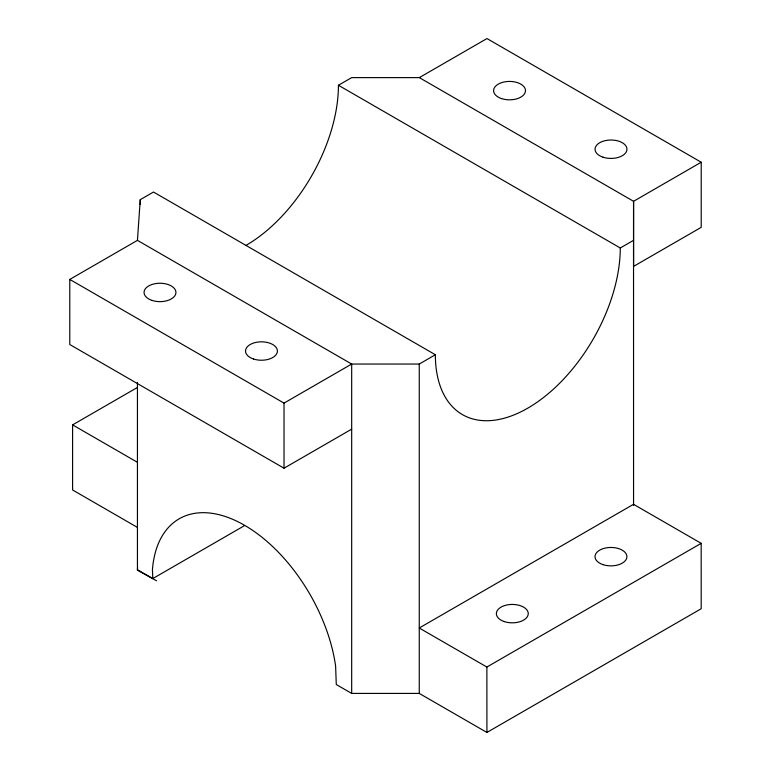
<?xml version="1.0" encoding="UTF-8"?>
<svg xmlns="http://www.w3.org/2000/svg" width="771" height="771" viewBox="0 0 771 771"><rect width="100%" height="100%" fill="white"/><g stroke="black" fill="none" stroke-linecap="round" stroke-linejoin="round"><path stroke-width="1.16" d="M245.968 245.409A130.762 75.491 -60 0 0 338.43 85.263L351.682 77.611L419.328 77.611L633.56 201.298L633.56 266.4L701.215 227.339L701.215 162.238L633.56 201.298L633.54 240.34L620.269 247.983A130.762 75.491 -60 0 1 527.817 408.129A130.762 75.491 -60 0 1 435.355 354.747L419.26 364.057L419.26 693.418L486.915 732.45L701.196 608.733L701.176 543.333L633.521 504.301L419.231 628.008L486.877 667.04L701.176 543.333M633.56 505.439L633.54 240.34M351.682 429.148L284.027 468.209L69.785 344.521L69.785 279.42L137.44 240.359L140.255 199.67L153.506 192.027L435.355 354.747M156.58 580.785L137.44 570.212L137.604 567.331M419.328 77.611L486.983 38.55L701.215 162.238M137.132 527.239L72.599 489.98L72.599 424.879L137.18 387.601M69.785 279.42L284.027 403.108L351.682 364.047L419.26 364.057M137.44 569.73L152.783 578.578L244.32 525.735M152.783 578.578L152.446 569.499A130.762 75.491 60 0 1 240.571 523.085A130.762 75.491 60 0 1 335.616 666.144L336.281 684.532L351.682 693.418L419.26 693.418M338.43 85.263L620.269 247.983M137.44 240.359L351.682 364.047L351.682 693.418M72.599 424.879L137.132 462.137M486.877 667.04L486.915 732.45M284.027 403.108L284.027 468.209M140.255 199.67L140.255 204.479M137.44 382.339L137.44 570.212M253.495 359.007A15.95 9.204 0 0 0 277.415 351.027A15.95 9.204 0 0 0 253.495 343.056A15.95 9.204 0 0 0 253.495 359.007M152.022 300.411A15.95 9.204 0 0 0 175.933 292.44A15.95 9.204 0 0 0 152.022 284.47A15.95 9.204 0 0 0 152.022 300.411M501.564 98.601A15.95 9.204 0 0 0 525.485 90.631A15.95 9.204 0 0 0 501.564 82.661A15.95 9.204 0 0 0 501.564 98.601M603.038 157.197A15.95 9.204 0 0 0 626.958 149.217A15.95 9.204 0 0 0 603.038 141.247A15.95 9.204 0 0 0 603.038 157.197M504.34 621.599A15.95 9.204 0 0 0 528.26 613.629A15.95 9.204 0 0 0 504.34 605.659A15.95 9.204 0 0 0 504.34 621.599M602.989 564.632A15.95 9.204 0 0 0 626.91 556.652A15.95 9.204 0 0 0 602.989 548.692A15.95 9.204 0 0 0 602.989 564.632"/></g></svg>
